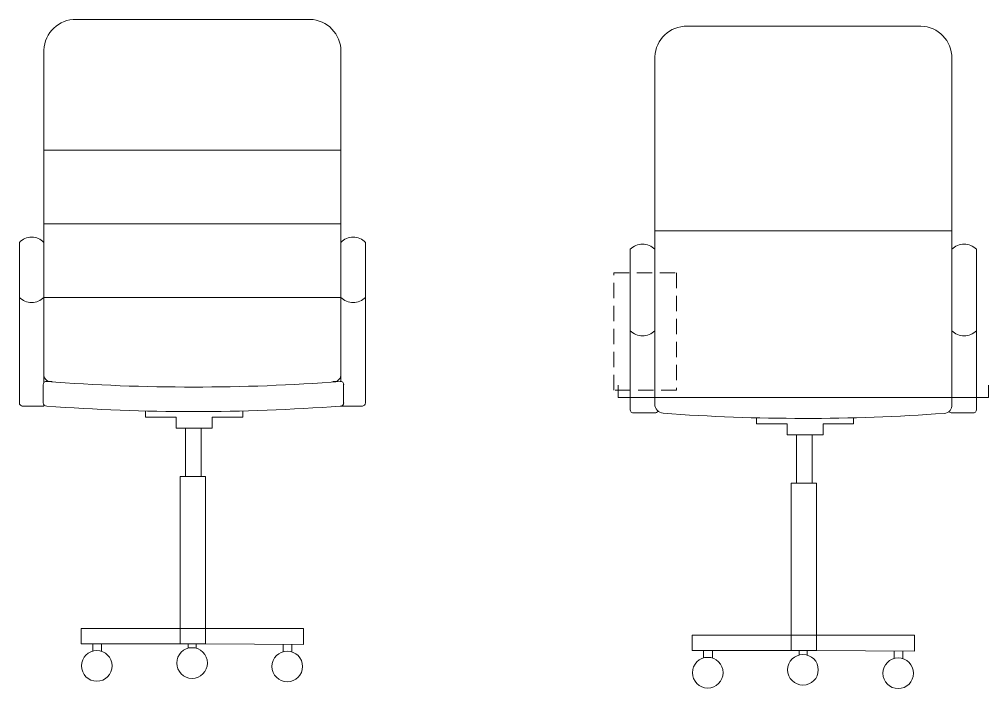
# Model space of a CAD drawing. Header units: centimetres. Extents: x -239 to 1959, y -161 to 626.
# Drawn here: x 376.1 to 534.2, y 253.5 to 362.6 of the extents above; entities that cross this region are included whole.
import ezdxf

# ---------------------------------------------------------------- set-up
doc = ezdxf.new("R2010")
doc.units = ezdxf.units.CM
doc.header["$MEASUREMENT"] = 0
doc.linetypes.add('HIDDEN', pattern=[0.375, 0.25, -0.125])
doc.layers.add('linee prospetti', color=1, linetype='Continuous', lineweight=18)
doc.layers.add('quote', color=7, linetype='Continuous', lineweight=5)

msp = doc.modelspace()

# ---------------------------------------------------------------- linework, layer by layer
at = {"layer": 'linee prospetti'}
for p, q in [((380.05997, 341.24848), (428.51429, 341.24848)), ((380.05997, 329.24848), (428.51429, 329.24848)), ((479.7299, 328.13932), (528.18421, 328.13932)), ((380.05997, 317.24848), (428.51429, 317.24848)), ((379.95997, 303.03238), (379.95997, 300.06589)), ((476.2833, 298.44064), (479.7299, 298.44064)), ((531.63204, 298.43865), (528.18528, 298.43865)), ((403.17635, 288.08597), (405.73726, 288.08597)), ((502.84628, 286.97682), (505.40718, 286.97682)), ((402.27751, 263.28804), (386.14788, 263.28804)), ((386.14788, 263.28804), (386.14788, 260.79802)), ((402.27751, 260.79802), (402.27751, 263.28804)), ((402.27751, 263.28804), (402.27751, 260.77459)), ((406.27751, 263.28804), (422.40715, 263.28804)), ((406.4407, 260.77459), (406.4407, 263.28804)), ((422.40715, 263.28804), (422.40715, 260.694)), ((501.94744, 262.17889), (485.81781, 262.17889)), ((485.81781, 262.17889), (485.81781, 259.68887)), ((501.94744, 259.68887), (501.94744, 262.17889)), ((501.94744, 262.17889), (501.94744, 259.66543)), ((505.94744, 262.17889), (522.07707, 262.17889)), ((506.11063, 259.66543), (506.11063, 262.17889)), ((522.07707, 262.17889), (522.07707, 259.58484)), ((386.14788, 260.79802), (402.27751, 260.79802)), ((388.01898, 260.79802), (388.01898, 259.59242)), ((389.45318, 260.79802), (389.45318, 259.56541)), ((402.27751, 260.77459), (406.4407, 260.77459)), ((403.61947, 260.77459), (403.61947, 260.07741)), ((404.89669, 260.77459), (404.89669, 260.0462)), ((422.40715, 260.694), (406.4407, 260.77459)), ((419.09353, 260.71072), (419.09353, 259.49669)), ((420.52772, 260.70348), (420.52772, 259.46968)), ((485.81781, 259.68887), (501.94744, 259.68887)), ((487.68891, 259.68887), (487.68891, 258.48326)), ((489.1231, 259.68887), (489.1231, 258.45626)), ((501.94744, 259.66543), (506.11063, 259.66543)), ((503.2894, 259.66543), (503.2894, 258.96826)), ((504.56661, 259.66543), (504.56661, 258.93705)), ((522.07707, 259.58484), (506.11063, 259.66543)), ((518.76345, 259.60157), (518.76345, 258.38753)), ((520.19765, 259.59433), (520.19765, 258.36053))]:
    msp.add_line(p, q, dxfattribs=at)
for points in [[(385.11705, 362.58595), (423.45458, 362.58595)], [(484.78698, 361.4768), (523.12451, 361.4768)], [(380.05997, 304.54848), (380.05997, 357.58595)], [(428.51429, 304.54848), (428.51429, 357.46848)], [(479.7299, 303.43932), (479.7299, 356.4768)], [(528.18421, 303.43932), (528.18421, 356.35933)], [(376.0612, 300.03937), (376.05997, 326.22244)], [(380.05997, 326.22244), (380.05997, 303.34756)], [(428.51535, 303.54783), (428.51429, 326.22244)], [(432.51429, 326.22244), (432.51429, 300.03738)], [(475.73113, 298.93021), (475.7299, 325.11328)], [(479.7299, 325.11328), (479.7299, 299.89159)], [(528.18528, 299.7752), (528.18421, 325.11328)], [(532.18421, 325.11328), (532.18421, 298.92822)], [(379.95997, 303.03238), (379.95997, 303.05891)], [(428.95997, 303.12741), (428.95997, 299.96887)], [(380.05997, 299.75072), (380.05997, 299.54848), (376.53592, 299.54848)], [(379.95997, 300.03937), (379.95997, 300.06589)], [(432.06337, 299.54848), (428.51554, 299.54848)], [(396.63049, 298.73715), (396.63049, 297.75935), (401.63049, 297.75935), (401.63049, 295.96581), (407.49646, 295.96581), (407.49646, 297.75935), (412.49646, 297.75935), (412.49646, 298.74218)], [(496.30041, 297.62799), (496.30041, 296.6502), (501.30041, 296.6502), (501.30041, 294.85666), (507.16639, 294.85666), (507.16639, 296.6502), (512.16639, 296.6502), (512.16639, 297.63302)], [(403.17635, 295.96581), (403.17635, 288.08597)], [(405.73726, 288.08597), (405.73726, 295.96581)], [(502.84628, 294.85666), (502.84628, 286.97682)], [(505.40718, 286.97682), (505.40718, 294.85666)], [(402.27751, 263.28804), (402.27751, 288.08597), (403.17635, 288.08597)], [(402.27751, 263.28804), (406.4407, 263.28804), (406.4407, 288.08597), (405.73726, 288.08597)], [(501.94744, 262.17889), (501.94744, 286.97682), (502.84628, 286.97682)], [(501.94744, 262.17889), (506.11063, 262.17889), (506.11063, 286.97682), (505.40718, 286.97682)]]:
    msp.add_lwpolyline(points, dxfattribs=at)
at = {"layer": 'linee prospetti', "color": 0, "linetype": 'HIDDEN', "ltscale": 10}
msp.add_lwpolyline([(473.05071, 321.26587), (483.25682, 321.26587), (483.25682, 302.11923), (473.05071, 302.11923), (473.05071, 321.26587)], dxfattribs=at)
at = {"layer": 'linee prospetti'}
for centre in [(388.69099, 257.18443), (404.22827, 257.65267), (419.76554, 257.0887), (488.36092, 256.07528), (503.89819, 256.54352), (519.43547, 255.97955)]:
    msp.add_circle(centre, 2.5, dxfattribs=at)
for centre, radius, start, end in [((385.23272, 357.41155), 5.17569, 88.7194107, 178.0690314), ((423.33891, 357.41155), 5.17569, 359.3697901, 88.7194107), ((484.90265, 356.3024), 5.17569, 88.7194107, 178.0690314), ((523.00884, 356.3024), 5.17569, 359.3697901, 88.7194107), ((378.05997, 324.30073), 2.77361, 43.8562273, 136.1437727), ((430.51429, 324.30073), 2.77361, 43.8562273, 136.1437727), ((477.7299, 323.19158), 2.77361, 43.8562273, 136.1437727), ((530.18421, 323.19158), 2.77361, 43.8562273, 136.1437727), ((378.05997, 319.19251), 2.77361, 223.8562273, 316.1437727), ((430.51387, 319.19251), 2.77361, 223.8562273, 316.1437727), ((477.7299, 313.75132), 2.77361, 223.8562273, 316.1437727), ((530.18379, 313.75132), 2.77361, 223.8562273, 316.1437727), ((381.15553, 304.62271), 1.09807, 183.8762117, 281.9617268), ((427.41872, 304.62271), 1.09807, 258.0382732, 356.1237883), ((380.46485, 303.04564), 0.50505, 84.6270076, 181.5048756), ((404.46321, 618.85978), 316.21966, 265.6561497, 274.3471322), ((428.46158, 303.04564), 0.50505, 358.4951244, 95.3729924), ((376.56608, 300.05263), 0.50505, 178.4951244, 275.3729924), ((380.46485, 300.05263), 0.50505, 178.4951244, 275.3729924), ((404.46321, 614.85978), 316.21966, 265.6561497, 274.3471322), ((428.46158, 300.05064), 0.50505, 264.6270076, 1.5048756), ((432.00941, 300.05064), 0.50505, 264.6270076, 1.5048756), ((476.23601, 298.94348), 0.50505, 178.4951244, 275.3729924), ((481.20399, 299.84218), 1.47492, 178.0800555, 265.533406), ((526.92368, 299.62593), 1.2704, 271.7516871, 6.7475405), ((531.67933, 298.94149), 0.50505, 264.6270076, 1.5048756), ((479.77719, 298.94348), 0.50505, 264.6270076, 335.0227341), ((504.13314, 613.75063), 316.21966, 265.8209552, 274.1400508), ((528.13799, 298.94149), 0.50505, 216.0795277, 275.3729924)]:
    msp.add_arc(centre, radius, start, end, dxfattribs=at)
at = {"layer": 'quote'}
for p, q in [((473.73103, 300.95475), (473.73103, 302.95475)), ((534.18421, 300.95475), (534.18421, 302.95475)), ((475.73103, 300.95475), (473.73103, 300.95475)), ((532.18421, 300.95475), (475.73103, 300.95475)), ((532.18421, 300.95475), (534.18421, 300.95475))]:
    msp.add_line(p, q, dxfattribs=at)

doc.saveas('drawing.dxf')
